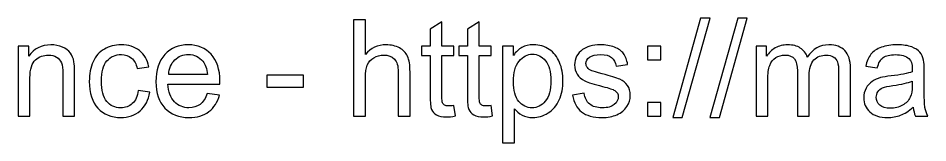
# Model space of a CAD drawing. Header units: millimetres. Extents: x -94 to 99, y 47 to 54.
# Drawn here: x -43.69 to 3.32, y 47.13 to 53.56 of the extents above; entities that cross this region are included whole.
import ezdxf

# ---------------------------------------------------------------- set-up
doc = ezdxf.new("R2010")
doc.units = ezdxf.units.MM
doc.header["$MEASUREMENT"] = 0
doc.layers.add('layer 1', color=7, linetype='Continuous')

msp = doc.modelspace()

# ---------------------------------------------------------------- linework, layer by layer
at = {"layer": 'layer 1', "color": 250}
for points, knots in [([(-26.3567, 48.5124), (-26.3567, 48.5124), (-26.3567, 53.4739), (-26.3567, 53.4739), (-26.3567, 53.4739), (-26.3567, 53.4739), (-25.7469, 53.4739), (-25.7469, 53.4739), (-25.7469, 53.4739), (-25.7469, 53.4739), (-25.7469, 51.6884), (-25.7469, 51.6884), (-25.7469, 51.6884), (-25.4639, 52.0199), (-25.107, 52.185), (-24.6751, 52.185), (-24.6751, 52.185), (-24.4106, 52.185), (-24.1808, 52.1331), (-23.9845, 52.028), (-23.9845, 52.028), (-23.7893, 51.9229), (-23.6495, 51.7785), (-23.5652, 51.5937), (-23.5652, 51.5937), (-23.4809, 51.4089), (-23.4393, 51.1398), (-23.4393, 50.7887), (-23.4393, 50.7887), (-23.4393, 50.7887), (-23.4393, 48.5124), (-23.4393, 48.5124), (-23.4393, 48.5124), (-23.4393, 48.5124), (-24.0491, 48.5124), (-24.0491, 48.5124), (-24.0491, 48.5124), (-24.0491, 48.5124), (-24.0491, 50.7864), (-24.0491, 50.7864), (-24.0491, 50.7864), (-24.0491, 51.0902), (-24.115, 51.3119), (-24.2455, 51.4505), (-24.2455, 51.4505), (-24.3771, 51.5891), (-24.5619, 51.6584), (-24.8021, 51.6584), (-24.8021, 51.6584), (-24.9811, 51.6584), (-25.1498, 51.6122), (-25.308, 51.5186), (-25.308, 51.5186), (-25.4662, 51.4251), (-25.5782, 51.2981), (-25.6464, 51.1375), (-25.6464, 51.1375), (-25.7134, 50.9781), (-25.7469, 50.7576), (-25.7469, 50.4758), (-25.7469, 50.4758), (-25.7469, 50.4758), (-25.7469, 48.5124), (-25.7469, 48.5124), (-25.7469, 48.5124), (-25.7469, 48.5124), (-26.3567, 48.5124), (-26.3567, 48.5124)], [0, 0, 0, 0, 0.0555556, 0.0555556, 0.0555556, 0.0555556, 0.1111111, 0.1111111, 0.1111111, 0.1111111, 0.1666667, 0.1666667, 0.1666667, 0.1666667, 0.2222222, 0.2222222, 0.2222222, 0.2222222, 0.2777778, 0.2777778, 0.2777778, 0.2777778, 0.3333333, 0.3333333, 0.3333333, 0.3333333, 0.3888889, 0.3888889, 0.3888889, 0.3888889, 0.4444444, 0.4444444, 0.4444444, 0.4444444, 0.5, 0.5, 0.5, 0.5, 0.5555556, 0.5555556, 0.5555556, 0.5555556, 0.6111111, 0.6111111, 0.6111111, 0.6111111, 0.6666667, 0.6666667, 0.6666667, 0.6666667, 0.7222222, 0.7222222, 0.7222222, 0.7222222, 0.7777778, 0.7777778, 0.7777778, 0.7777778, 0.8333333, 0.8333333, 0.8333333, 0.8333333, 0.8888889, 0.8888889, 0.8888889, 0.8888889, 1, 1, 1, 1]), ([(-21.1791, 49.0564), (-21.1791, 49.0564), (-21.096, 48.5182), (-21.096, 48.5182), (-21.096, 48.5182), (-21.2669, 48.4824), (-21.4205, 48.4639), (-21.5545, 48.4639), (-21.5545, 48.4639), (-21.7751, 48.4639), (-21.946, 48.4985), (-22.0684, 48.569), (-22.0684, 48.569), (-22.1897, 48.6394), (-22.2751, 48.7307), (-22.3248, 48.845), (-22.3248, 48.845), (-22.3745, 48.9594), (-22.3987, 49.1996), (-22.3987, 49.5657), (-22.3987, 49.5657), (-22.3987, 49.5657), (-22.3987, 51.6376), (-22.3987, 51.6376), (-22.3987, 51.6376), (-22.3987, 51.6376), (-22.8491, 51.6376), (-22.8491, 51.6376), (-22.8491, 51.6376), (-22.8491, 51.6376), (-22.8491, 52.1088), (-22.8491, 52.1088), (-22.8491, 52.1088), (-22.8491, 52.1088), (-22.3987, 52.1088), (-22.3987, 52.1088), (-22.3987, 52.1088), (-22.3987, 52.1088), (-22.3987, 52.9981), (-22.3987, 52.9981), (-22.3987, 52.9981), (-22.3987, 52.9981), (-21.7889, 53.3642), (-21.7889, 53.3642), (-21.7889, 53.3642), (-21.7889, 53.3642), (-21.7889, 52.1088), (-21.7889, 52.1088), (-21.7889, 52.1088), (-21.7889, 52.1088), (-21.1791, 52.1088), (-21.1791, 52.1088), (-21.1791, 52.1088), (-21.1791, 52.1088), (-21.1791, 51.6376), (-21.1791, 51.6376), (-21.1791, 51.6376), (-21.1791, 51.6376), (-21.7889, 51.6376), (-21.7889, 51.6376), (-21.7889, 51.6376), (-21.7889, 51.6376), (-21.7889, 49.531), (-21.7889, 49.531), (-21.7889, 49.531), (-21.7889, 49.3566), (-21.7785, 49.2446), (-21.7566, 49.195), (-21.7566, 49.195), (-21.7358, 49.1453), (-21.7011, 49.106), (-21.6526, 49.076), (-21.6526, 49.076), (-21.6041, 49.0471), (-21.5348, 49.0321), (-21.4447, 49.0321), (-21.4447, 49.0321), (-21.3778, 49.0321), (-21.2888, 49.0402), (-21.1791, 49.0564)], [0, 0, 0, 0, 0.047619, 0.047619, 0.047619, 0.047619, 0.0952381, 0.0952381, 0.0952381, 0.0952381, 0.1428571, 0.1428571, 0.1428571, 0.1428571, 0.1904762, 0.1904762, 0.1904762, 0.1904762, 0.2380952, 0.2380952, 0.2380952, 0.2380952, 0.2857143, 0.2857143, 0.2857143, 0.2857143, 0.3333333, 0.3333333, 0.3333333, 0.3333333, 0.3809524, 0.3809524, 0.3809524, 0.3809524, 0.4285714, 0.4285714, 0.4285714, 0.4285714, 0.4761905, 0.4761905, 0.4761905, 0.4761905, 0.5238095, 0.5238095, 0.5238095, 0.5238095, 0.5714286, 0.5714286, 0.5714286, 0.5714286, 0.6190476, 0.6190476, 0.6190476, 0.6190476, 0.6666667, 0.6666667, 0.6666667, 0.6666667, 0.7142857, 0.7142857, 0.7142857, 0.7142857, 0.7619048, 0.7619048, 0.7619048, 0.7619048, 0.8095238, 0.8095238, 0.8095238, 0.8095238, 0.8571429, 0.8571429, 0.8571429, 0.8571429, 0.9047619, 0.9047619, 0.9047619, 0.9047619, 1, 1, 1, 1]), ([(-19.2539, 49.0564), (-19.2539, 49.0564), (-19.1708, 48.5182), (-19.1708, 48.5182), (-19.1708, 48.5182), (-19.3417, 48.4824), (-19.4953, 48.4639), (-19.6293, 48.4639), (-19.6293, 48.4639), (-19.8499, 48.4639), (-20.0208, 48.4985), (-20.1432, 48.569), (-20.1432, 48.569), (-20.2645, 48.6394), (-20.3499, 48.7307), (-20.3996, 48.845), (-20.3996, 48.845), (-20.4493, 48.9594), (-20.4735, 49.1996), (-20.4735, 49.5657), (-20.4735, 49.5657), (-20.4735, 49.5657), (-20.4735, 51.6376), (-20.4735, 51.6376), (-20.4735, 51.6376), (-20.4735, 51.6376), (-20.9239, 51.6376), (-20.9239, 51.6376), (-20.9239, 51.6376), (-20.9239, 51.6376), (-20.9239, 52.1088), (-20.9239, 52.1088), (-20.9239, 52.1088), (-20.9239, 52.1088), (-20.4735, 52.1088), (-20.4735, 52.1088), (-20.4735, 52.1088), (-20.4735, 52.1088), (-20.4735, 52.9981), (-20.4735, 52.9981), (-20.4735, 52.9981), (-20.4735, 52.9981), (-19.8637, 53.3642), (-19.8637, 53.3642), (-19.8637, 53.3642), (-19.8637, 53.3642), (-19.8637, 52.1088), (-19.8637, 52.1088), (-19.8637, 52.1088), (-19.8637, 52.1088), (-19.2539, 52.1088), (-19.2539, 52.1088), (-19.2539, 52.1088), (-19.2539, 52.1088), (-19.2539, 51.6376), (-19.2539, 51.6376), (-19.2539, 51.6376), (-19.2539, 51.6376), (-19.8637, 51.6376), (-19.8637, 51.6376), (-19.8637, 51.6376), (-19.8637, 51.6376), (-19.8637, 49.531), (-19.8637, 49.531), (-19.8637, 49.531), (-19.8637, 49.3566), (-19.8533, 49.2446), (-19.8314, 49.195), (-19.8314, 49.195), (-19.8106, 49.1453), (-19.7759, 49.106), (-19.7274, 49.076), (-19.7274, 49.076), (-19.6789, 49.0471), (-19.6096, 49.0321), (-19.5195, 49.0321), (-19.5195, 49.0321), (-19.4526, 49.0321), (-19.3636, 49.0402), (-19.2539, 49.0564)], [0, 0, 0, 0, 0.047619, 0.047619, 0.047619, 0.047619, 0.0952381, 0.0952381, 0.0952381, 0.0952381, 0.1428571, 0.1428571, 0.1428571, 0.1428571, 0.1904762, 0.1904762, 0.1904762, 0.1904762, 0.2380952, 0.2380952, 0.2380952, 0.2380952, 0.2857143, 0.2857143, 0.2857143, 0.2857143, 0.3333333, 0.3333333, 0.3333333, 0.3333333, 0.3809524, 0.3809524, 0.3809524, 0.3809524, 0.4285714, 0.4285714, 0.4285714, 0.4285714, 0.4761905, 0.4761905, 0.4761905, 0.4761905, 0.5238095, 0.5238095, 0.5238095, 0.5238095, 0.5714286, 0.5714286, 0.5714286, 0.5714286, 0.6190476, 0.6190476, 0.6190476, 0.6190476, 0.6666667, 0.6666667, 0.6666667, 0.6666667, 0.7142857, 0.7142857, 0.7142857, 0.7142857, 0.7619048, 0.7619048, 0.7619048, 0.7619048, 0.8095238, 0.8095238, 0.8095238, 0.8095238, 0.8571429, 0.8571429, 0.8571429, 0.8571429, 0.9047619, 0.9047619, 0.9047619, 0.9047619, 1, 1, 1, 1]), ([(-9.8657, 48.4292), (-9.8657, 48.4292), (-8.4244, 53.5571), (-8.4244, 53.5571), (-8.4244, 53.5571), (-8.4244, 53.5571), (-7.9335, 53.5571), (-7.9335, 53.5571), (-7.9335, 53.5571), (-7.9335, 53.5571), (-9.3749, 48.4292), (-9.3749, 48.4292), (-9.3749, 48.4292), (-9.3749, 48.4292), (-9.8657, 48.4292), (-9.8657, 48.4292)], [0, 0, 0, 0, 0.2, 0.2, 0.2, 0.2, 0.4, 0.4, 0.4, 0.4, 0.6, 0.6, 0.6, 0.6, 1, 1, 1, 1]), ([(-7.9405, 48.4292), (-7.9405, 48.4292), (-6.4992, 53.5571), (-6.4992, 53.5571), (-6.4992, 53.5571), (-6.4992, 53.5571), (-6.0083, 53.5571), (-6.0083, 53.5571), (-6.0083, 53.5571), (-6.0083, 53.5571), (-7.4497, 48.4292), (-7.4497, 48.4292), (-7.4497, 48.4292), (-7.4497, 48.4292), (-7.9405, 48.4292), (-7.9405, 48.4292)], [0, 0, 0, 0, 0.2, 0.2, 0.2, 0.2, 0.4, 0.4, 0.4, 0.4, 0.6, 0.6, 0.6, 0.6, 1, 1, 1, 1]), ([(-43.6873, 48.5124), (-43.6873, 48.5124), (-43.6873, 52.1088), (-43.6873, 52.1088), (-43.6873, 52.1088), (-43.6873, 52.1088), (-43.1398, 52.1088), (-43.1398, 52.1088), (-43.1398, 52.1088), (-43.1398, 52.1088), (-43.1398, 51.5983), (-43.1398, 51.5983), (-43.1398, 51.5983), (-42.8765, 51.9899), (-42.4954, 52.185), (-41.9976, 52.185), (-41.9976, 52.185), (-41.7805, 52.185), (-41.5818, 52.1458), (-41.4005, 52.0684), (-41.4005, 52.0684), (-41.2192, 51.991), (-41.0829, 51.8882), (-40.9928, 51.7623), (-40.9928, 51.7623), (-40.9027, 51.6364), (-40.8392, 51.4863), (-40.8034, 51.3131), (-40.8034, 51.3131), (-40.7815, 51.1999), (-40.7699, 51.0024), (-40.7699, 50.7206), (-40.7699, 50.7206), (-40.7699, 50.7206), (-40.7699, 48.5124), (-40.7699, 48.5124), (-40.7699, 48.5124), (-40.7699, 48.5124), (-41.3797, 48.5124), (-41.3797, 48.5124), (-41.3797, 48.5124), (-41.3797, 48.5124), (-41.3797, 50.6975), (-41.3797, 50.6975), (-41.3797, 50.6975), (-41.3797, 50.9458), (-41.4028, 51.1318), (-41.4502, 51.2542), (-41.4502, 51.2542), (-41.4975, 51.3766), (-41.5818, 51.4748), (-41.702, 51.5487), (-41.702, 51.5487), (-41.8221, 51.6214), (-41.9641, 51.6584), (-42.1258, 51.6584), (-42.1258, 51.6584), (-42.3845, 51.6584), (-42.6074, 51.5764), (-42.7957, 51.4112), (-42.7957, 51.4112), (-42.9839, 51.2472), (-43.0775, 50.9343), (-43.0775, 50.4746), (-43.0775, 50.4746), (-43.0775, 50.4746), (-43.0775, 48.5124), (-43.0775, 48.5124), (-43.0775, 48.5124), (-43.0775, 48.5124), (-43.6873, 48.5124), (-43.6873, 48.5124)], [0, 0, 0, 0, 0.0526316, 0.0526316, 0.0526316, 0.0526316, 0.1052632, 0.1052632, 0.1052632, 0.1052632, 0.1578947, 0.1578947, 0.1578947, 0.1578947, 0.2105263, 0.2105263, 0.2105263, 0.2105263, 0.2631579, 0.2631579, 0.2631579, 0.2631579, 0.3157895, 0.3157895, 0.3157895, 0.3157895, 0.3684211, 0.3684211, 0.3684211, 0.3684211, 0.4210526, 0.4210526, 0.4210526, 0.4210526, 0.4736842, 0.4736842, 0.4736842, 0.4736842, 0.5263158, 0.5263158, 0.5263158, 0.5263158, 0.5789474, 0.5789474, 0.5789474, 0.5789474, 0.6315789, 0.6315789, 0.6315789, 0.6315789, 0.6842105, 0.6842105, 0.6842105, 0.6842105, 0.7368421, 0.7368421, 0.7368421, 0.7368421, 0.7894737, 0.7894737, 0.7894737, 0.7894737, 0.8421053, 0.8421053, 0.8421053, 0.8421053, 0.8947368, 0.8947368, 0.8947368, 0.8947368, 1, 1, 1, 1]), ([(-37.4842, 49.829), (-37.4842, 49.829), (-36.8882, 49.7459), (-36.8882, 49.7459), (-36.8882, 49.7459), (-36.954, 49.3359), (-37.1204, 49.0159), (-37.3894, 48.7838), (-37.3894, 48.7838), (-37.6585, 48.5517), (-37.99, 48.4362), (-38.3815, 48.4362), (-38.3815, 48.4362), (-38.8724, 48.4362), (-39.2673, 48.5967), (-39.5653, 48.9178), (-39.5653, 48.9178), (-39.8644, 49.2388), (-40.0134, 49.6985), (-40.0134, 50.2967), (-40.0134, 50.2967), (-40.0134, 50.6848), (-39.9487, 51.0232), (-39.8205, 51.3142), (-39.8205, 51.3142), (-39.6924, 51.6041), (-39.4972, 51.8224), (-39.2339, 51.9668), (-39.2339, 51.9668), (-38.9717, 52.1123), (-38.6864, 52.185), (-38.3769, 52.185), (-38.3769, 52.185), (-37.9877, 52.185), (-37.6678, 52.0869), (-37.4206, 51.8894), (-37.4206, 51.8894), (-37.1723, 51.6919), (-37.0129, 51.4112), (-36.9437, 51.0486), (-36.9437, 51.0486), (-36.9437, 51.0486), (-37.5327, 50.9585), (-37.5327, 50.9585), (-37.5327, 50.9585), (-37.5892, 51.1999), (-37.6886, 51.3812), (-37.8329, 51.5036), (-37.8329, 51.5036), (-37.9761, 51.6249), (-38.1494, 51.6861), (-38.3526, 51.6861), (-38.3526, 51.6861), (-38.6599, 51.6861), (-38.9093, 51.5764), (-39.1022, 51.357), (-39.1022, 51.357), (-39.2939, 51.1364), (-39.3898, 50.7899), (-39.3898, 50.3141), (-39.3898, 50.3141), (-39.3898, 49.8313), (-39.2974, 49.4814), (-39.1126, 49.2631), (-39.1126, 49.2631), (-38.9266, 49.0448), (-38.6853, 48.9351), (-38.3885, 48.9351), (-38.3885, 48.9351), (-38.1482, 48.9351), (-37.9484, 49.0079), (-37.7891, 49.1545), (-37.7891, 49.1545), (-37.6285, 49.3001), (-37.5269, 49.5253), (-37.4842, 49.829)], [0, 0, 0, 0, 0.05, 0.05, 0.05, 0.05, 0.1, 0.1, 0.1, 0.1, 0.15, 0.15, 0.15, 0.15, 0.2, 0.2, 0.2, 0.2, 0.25, 0.25, 0.25, 0.25, 0.3, 0.3, 0.3, 0.3, 0.35, 0.35, 0.35, 0.35, 0.4, 0.4, 0.4, 0.4, 0.45, 0.45, 0.45, 0.45, 0.5, 0.5, 0.5, 0.5, 0.55, 0.55, 0.55, 0.55, 0.6, 0.6, 0.6, 0.6, 0.65, 0.65, 0.65, 0.65, 0.7, 0.7, 0.7, 0.7, 0.75, 0.75, 0.75, 0.75, 0.8, 0.8, 0.8, 0.8, 0.85, 0.85, 0.85, 0.85, 0.9, 0.9, 0.9, 0.9, 1, 1, 1, 1]), ([(-33.9155, 49.6766), (-33.9155, 49.6766), (-33.2849, 49.5934), (-33.2849, 49.5934), (-33.2849, 49.5934), (-33.3831, 49.2273), (-33.5667, 48.942), (-33.8347, 48.7399), (-33.8347, 48.7399), (-34.1026, 48.5378), (-34.4445, 48.4362), (-34.8614, 48.4362), (-34.8614, 48.4362), (-35.3857, 48.4362), (-35.8015, 48.5979), (-36.1087, 48.9212), (-36.1087, 48.9212), (-36.4159, 49.2435), (-36.5695, 49.6973), (-36.5695, 50.2806), (-36.5695, 50.2806), (-36.5695, 50.8834), (-36.4147, 51.3523), (-36.1041, 51.685), (-36.1041, 51.685), (-35.7934, 52.0187), (-35.3903, 52.185), (-34.8949, 52.185), (-34.8949, 52.185), (-34.4156, 52.185), (-34.0241, 52.0222), (-33.7203, 51.6954), (-33.7203, 51.6954), (-33.4166, 51.3685), (-33.2641, 50.9089), (-33.2641, 50.3164), (-33.2641, 50.3164), (-33.2641, 50.2806), (-33.2653, 50.2263), (-33.2676, 50.1547), (-33.2676, 50.1547), (-33.2676, 50.1547), (-35.9459, 50.1547), (-35.9459, 50.1547), (-35.9459, 50.1547), (-35.9228, 49.7609), (-35.8119, 49.4583), (-35.6109, 49.2492), (-35.6109, 49.2492), (-35.4111, 49.0402), (-35.1605, 48.9351), (-34.8614, 48.9351), (-34.8614, 48.9351), (-34.6385, 48.9351), (-34.4479, 48.994), (-34.2909, 49.1118), (-34.2909, 49.1118), (-34.1326, 49.2296), (-34.0079, 49.4179), (-33.9155, 49.6766)], [0, 0, 0, 0, 0.0625, 0.0625, 0.0625, 0.0625, 0.125, 0.125, 0.125, 0.125, 0.1875, 0.1875, 0.1875, 0.1875, 0.25, 0.25, 0.25, 0.25, 0.3125, 0.3125, 0.3125, 0.3125, 0.375, 0.375, 0.375, 0.375, 0.4375, 0.4375, 0.4375, 0.4375, 0.5, 0.5, 0.5, 0.5, 0.5625, 0.5625, 0.5625, 0.5625, 0.625, 0.625, 0.625, 0.625, 0.6875, 0.6875, 0.6875, 0.6875, 0.75, 0.75, 0.75, 0.75, 0.8125, 0.8125, 0.8125, 0.8125, 0.875, 0.875, 0.875, 0.875, 1, 1, 1, 1]), ([(-18.6523, 47.1334), (-18.6523, 47.1334), (-18.6523, 52.1088), (-18.6523, 52.1088), (-18.6523, 52.1088), (-18.6523, 52.1088), (-18.0979, 52.1088), (-18.0979, 52.1088), (-18.0979, 52.1088), (-18.0979, 52.1088), (-18.0979, 51.6364), (-18.0979, 51.6364), (-18.0979, 51.6364), (-17.9674, 51.8189), (-17.8196, 51.9564), (-17.6544, 52.0476), (-17.6544, 52.0476), (-17.4904, 52.1388), (-17.2906, 52.185), (-17.0562, 52.185), (-17.0562, 52.185), (-16.749, 52.185), (-16.4787, 52.1065), (-16.2443, 51.9483), (-16.2443, 51.9483), (-16.0098, 51.7912), (-15.8331, 51.5683), (-15.713, 51.2819), (-15.713, 51.2819), (-15.594, 50.9943), (-15.534, 50.6802), (-15.534, 50.3372), (-15.534, 50.3372), (-15.534, 49.9711), (-15.5998, 49.6408), (-15.7315, 49.3462), (-15.7315, 49.3462), (-15.8631, 49.0529), (-16.0548, 48.8277), (-16.3066, 48.6706), (-16.3066, 48.6706), (-16.5572, 48.5147), (-16.8217, 48.4362), (-17.0989, 48.4362), (-17.0989, 48.4362), (-17.3022, 48.4362), (-17.4846, 48.4789), (-17.6452, 48.5644), (-17.6452, 48.5644), (-17.8069, 48.6498), (-17.9385, 48.7572), (-18.0425, 48.8877), (-18.0425, 48.8877), (-18.0425, 48.8877), (-18.0425, 47.1334), (-18.0425, 47.1334), (-18.0425, 47.1334), (-18.0425, 47.1334), (-18.6523, 47.1334), (-18.6523, 47.1334)], [0, 0, 0, 0, 0.0625, 0.0625, 0.0625, 0.0625, 0.125, 0.125, 0.125, 0.125, 0.1875, 0.1875, 0.1875, 0.1875, 0.25, 0.25, 0.25, 0.25, 0.3125, 0.3125, 0.3125, 0.3125, 0.375, 0.375, 0.375, 0.375, 0.4375, 0.4375, 0.4375, 0.4375, 0.5, 0.5, 0.5, 0.5, 0.5625, 0.5625, 0.5625, 0.5625, 0.625, 0.625, 0.625, 0.625, 0.6875, 0.6875, 0.6875, 0.6875, 0.75, 0.75, 0.75, 0.75, 0.8125, 0.8125, 0.8125, 0.8125, 0.875, 0.875, 0.875, 0.875, 1, 1, 1, 1]), ([(-15.0408, 49.5865), (-15.0408, 49.5865), (-14.4379, 49.6835), (-14.4379, 49.6835), (-14.4379, 49.6835), (-14.4044, 49.4421), (-14.3097, 49.2573), (-14.155, 49.128), (-14.155, 49.128), (-14.0002, 48.9998), (-13.7831, 48.9351), (-13.5059, 48.9351), (-13.5059, 48.9351), (-13.2253, 48.9351), (-13.0174, 48.9917), (-12.8811, 49.106), (-12.8811, 49.106), (-12.746, 49.2192), (-12.6778, 49.3532), (-12.6778, 49.5068), (-12.6778, 49.5068), (-12.6778, 49.6442), (-12.739, 49.7528), (-12.8603, 49.8313), (-12.8603, 49.8313), (-12.9458, 49.8856), (-13.1537, 49.9537), (-13.484, 50.038), (-13.484, 50.038), (-13.9298, 50.1501), (-14.2381, 50.2471), (-14.4114, 50.3291), (-14.4114, 50.3291), (-14.5834, 50.4122), (-14.7139, 50.5254), (-14.8029, 50.6709), (-14.8029, 50.6709), (-14.8918, 50.8153), (-14.9368, 50.9758), (-14.9368, 51.1514), (-14.9368, 51.1514), (-14.9368, 51.3119), (-14.8999, 51.4597), (-14.8271, 51.596), (-14.8271, 51.596), (-14.7532, 51.7323), (-14.6539, 51.8455), (-14.528, 51.9356), (-14.528, 51.9356), (-14.4333, 52.0049), (-14.3039, 52.0638), (-14.1411, 52.1123), (-14.1411, 52.1123), (-13.9771, 52.1608), (-13.8027, 52.185), (-13.6156, 52.185), (-13.6156, 52.185), (-13.3338, 52.185), (-13.0867, 52.1446), (-12.8742, 52.0626), (-12.8742, 52.0626), (-12.6605, 51.9818), (-12.5034, 51.8709), (-12.4018, 51.7323), (-12.4018, 51.7323), (-12.3013, 51.5926), (-12.2309, 51.4066), (-12.1928, 51.1733), (-12.1928, 51.1733), (-12.1928, 51.1733), (-12.7887, 51.0902), (-12.7887, 51.0902), (-12.7887, 51.0902), (-12.8153, 51.2773), (-12.8938, 51.4239), (-13.0231, 51.529), (-13.0231, 51.529), (-13.1525, 51.6341), (-13.335, 51.6861), (-13.5717, 51.6861), (-13.5717, 51.6861), (-13.8501, 51.6861), (-14.0499, 51.6399), (-14.1688, 51.5475), (-14.1688, 51.5475), (-14.2878, 51.4551), (-14.3478, 51.3466), (-14.3478, 51.223), (-14.3478, 51.223), (-14.3478, 51.1445), (-14.3236, 51.0729), (-14.2739, 51.0093), (-14.2739, 51.0093), (-14.2243, 50.9447), (-14.1469, 50.8904), (-14.0406, 50.8476), (-14.0406, 50.8476), (-13.9794, 50.8245), (-13.8016, 50.7726), (-13.5036, 50.6917), (-13.5036, 50.6917), (-13.074, 50.5774), (-12.7737, 50.4827), (-12.6028, 50.4099), (-12.6028, 50.4099), (-12.4318, 50.3372), (-12.2979, 50.2298), (-12.2008, 50.0912), (-12.2008, 50.0912), (-12.1027, 49.9514), (-12.0542, 49.7782), (-12.0542, 49.5703), (-12.0542, 49.5703), (-12.0542, 49.3682), (-12.1131, 49.1776), (-12.232, 48.9986), (-12.232, 48.9986), (-12.351, 48.8196), (-12.5219, 48.681), (-12.7448, 48.5828), (-12.7448, 48.5828), (-12.9689, 48.4847), (-13.2218, 48.4362), (-13.5036, 48.4362), (-13.5036, 48.4362), (-13.9702, 48.4362), (-14.327, 48.5332), (-14.5719, 48.7261), (-14.5719, 48.7261), (-14.8167, 48.9201), (-14.9726, 49.2065), (-15.0408, 49.5865)], [0, 0, 0, 0, 0.0294118, 0.0294118, 0.0294118, 0.0294118, 0.0588235, 0.0588235, 0.0588235, 0.0588235, 0.0882353, 0.0882353, 0.0882353, 0.0882353, 0.1176471, 0.1176471, 0.1176471, 0.1176471, 0.1470588, 0.1470588, 0.1470588, 0.1470588, 0.1764706, 0.1764706, 0.1764706, 0.1764706, 0.2058824, 0.2058824, 0.2058824, 0.2058824, 0.2352941, 0.2352941, 0.2352941, 0.2352941, 0.2647059, 0.2647059, 0.2647059, 0.2647059, 0.2941176, 0.2941176, 0.2941176, 0.2941176, 0.3235294, 0.3235294, 0.3235294, 0.3235294, 0.3529412, 0.3529412, 0.3529412, 0.3529412, 0.3823529, 0.3823529, 0.3823529, 0.3823529, 0.4117647, 0.4117647, 0.4117647, 0.4117647, 0.4411765, 0.4411765, 0.4411765, 0.4411765, 0.4705882, 0.4705882, 0.4705882, 0.4705882, 0.5, 0.5, 0.5, 0.5, 0.5294118, 0.5294118, 0.5294118, 0.5294118, 0.5588235, 0.5588235, 0.5588235, 0.5588235, 0.5882353, 0.5882353, 0.5882353, 0.5882353, 0.6176471, 0.6176471, 0.6176471, 0.6176471, 0.6470588, 0.6470588, 0.6470588, 0.6470588, 0.6764706, 0.6764706, 0.6764706, 0.6764706, 0.7058824, 0.7058824, 0.7058824, 0.7058824, 0.7352941, 0.7352941, 0.7352941, 0.7352941, 0.7647059, 0.7647059, 0.7647059, 0.7647059, 0.7941176, 0.7941176, 0.7941176, 0.7941176, 0.8235294, 0.8235294, 0.8235294, 0.8235294, 0.8529412, 0.8529412, 0.8529412, 0.8529412, 0.8823529, 0.8823529, 0.8823529, 0.8823529, 0.9117647, 0.9117647, 0.9117647, 0.9117647, 0.9411765, 0.9411765, 0.9411765, 0.9411765, 1, 1, 1, 1]), ([(-5.558, 48.5124), (-5.558, 48.5124), (-5.558, 52.1088), (-5.558, 52.1088), (-5.558, 52.1088), (-5.558, 52.1088), (-5.0105, 52.1088), (-5.0105, 52.1088), (-5.0105, 52.1088), (-5.0105, 52.1088), (-5.0105, 51.6006), (-5.0105, 51.6006), (-5.0105, 51.6006), (-4.8985, 51.7762), (-4.7484, 51.9182), (-4.5613, 52.0245), (-4.5613, 52.0245), (-4.3742, 52.1319), (-4.1617, 52.185), (-3.9226, 52.185), (-3.9226, 52.185), (-3.657, 52.185), (-3.4387, 52.1296), (-3.2689, 52.0199), (-3.2689, 52.0199), (-3.0991, 51.909), (-2.979, 51.7554), (-2.9097, 51.5568), (-2.9097, 51.5568), (-2.6233, 51.976), (-2.2526, 52.185), (-1.7952, 52.185), (-1.7952, 52.185), (-1.4372, 52.185), (-1.1612, 52.0869), (-0.9695, 51.8894), (-0.9695, 51.8894), (-0.7766, 51.6919), (-0.6796, 51.3881), (-0.6796, 50.9781), (-0.6796, 50.9781), (-0.6796, 50.9781), (-0.6796, 48.5124), (-0.6796, 48.5124), (-0.6796, 48.5124), (-0.6796, 48.5124), (-1.2894, 48.5124), (-1.2894, 48.5124), (-1.2894, 48.5124), (-1.2894, 48.5124), (-1.2894, 50.776), (-1.2894, 50.776), (-1.2894, 50.776), (-1.2894, 51.0186), (-1.3102, 51.1941), (-1.3494, 51.3015), (-1.3494, 51.3015), (-1.3887, 51.4089), (-1.4603, 51.4944), (-1.5654, 51.5602), (-1.5654, 51.5602), (-1.6693, 51.6261), (-1.7918, 51.6584), (-1.9315, 51.6584), (-1.9315, 51.6584), (-2.1856, 51.6584), (-2.3958, 51.5741), (-2.5633, 51.4066), (-2.5633, 51.4066), (-2.7307, 51.238), (-2.8139, 50.9689), (-2.8139, 50.5993), (-2.8139, 50.5993), (-2.8139, 50.5993), (-2.8139, 48.5124), (-2.8139, 48.5124), (-2.8139, 48.5124), (-2.8139, 48.5124), (-3.4237, 48.5124), (-3.4237, 48.5124), (-3.4237, 48.5124), (-3.4237, 48.5124), (-3.4237, 50.8465), (-3.4237, 50.8465), (-3.4237, 50.8465), (-3.4237, 51.1167), (-3.4733, 51.32), (-3.5727, 51.4551), (-3.5727, 51.4551), (-3.672, 51.5903), (-3.8348, 51.6584), (-4.06, 51.6584), (-4.06, 51.6584), (-4.231, 51.6584), (-4.3892, 51.6134), (-4.5347, 51.5233), (-4.5347, 51.5233), (-4.6802, 51.4332), (-4.7853, 51.3015), (-4.8511, 51.1271), (-4.8511, 51.1271), (-4.9158, 50.9539), (-4.9482, 50.7033), (-4.9482, 50.3764), (-4.9482, 50.3764), (-4.9482, 50.3764), (-4.9482, 48.5124), (-4.9482, 48.5124), (-4.9482, 48.5124), (-4.9482, 48.5124), (-5.558, 48.5124), (-5.558, 48.5124)], [0, 0, 0, 0, 0.0344828, 0.0344828, 0.0344828, 0.0344828, 0.0689655, 0.0689655, 0.0689655, 0.0689655, 0.1034483, 0.1034483, 0.1034483, 0.1034483, 0.137931, 0.137931, 0.137931, 0.137931, 0.1724138, 0.1724138, 0.1724138, 0.1724138, 0.2068966, 0.2068966, 0.2068966, 0.2068966, 0.2413793, 0.2413793, 0.2413793, 0.2413793, 0.2758621, 0.2758621, 0.2758621, 0.2758621, 0.3103448, 0.3103448, 0.3103448, 0.3103448, 0.3448276, 0.3448276, 0.3448276, 0.3448276, 0.3793103, 0.3793103, 0.3793103, 0.3793103, 0.4137931, 0.4137931, 0.4137931, 0.4137931, 0.4482759, 0.4482759, 0.4482759, 0.4482759, 0.4827586, 0.4827586, 0.4827586, 0.4827586, 0.5172414, 0.5172414, 0.5172414, 0.5172414, 0.5517241, 0.5517241, 0.5517241, 0.5517241, 0.5862069, 0.5862069, 0.5862069, 0.5862069, 0.6206897, 0.6206897, 0.6206897, 0.6206897, 0.6551724, 0.6551724, 0.6551724, 0.6551724, 0.6896552, 0.6896552, 0.6896552, 0.6896552, 0.7241379, 0.7241379, 0.7241379, 0.7241379, 0.7586207, 0.7586207, 0.7586207, 0.7586207, 0.7931034, 0.7931034, 0.7931034, 0.7931034, 0.8275862, 0.8275862, 0.8275862, 0.8275862, 0.862069, 0.862069, 0.862069, 0.862069, 0.8965517, 0.8965517, 0.8965517, 0.8965517, 0.9310345, 0.9310345, 0.9310345, 0.9310345, 1, 1, 1, 1]), ([(2.5634, 48.9628), (2.3371, 48.7699), (2.1188, 48.6348), (1.9098, 48.5551), (1.9098, 48.5551), (1.7007, 48.4754), (1.4767, 48.4362), (1.2364, 48.4362), (1.2364, 48.4362), (0.8415, 48.4362), (0.5377, 48.532), (0.3252, 48.7249), (0.3252, 48.7249), (0.1127, 48.9166), (0.0065, 49.1626), (0.0065, 49.4617), (0.0065, 49.4617), (0.0065, 49.6373), (0.0469, 49.7978), (0.1266, 49.9433), (0.1266, 49.9433), (0.2074, 50.0889), (0.3125, 50.2044), (0.4419, 50.2921), (0.4419, 50.2921), (0.5724, 50.3799), (0.7179, 50.4469), (0.8807, 50.4919), (0.8807, 50.4919), (1.0008, 50.5231), (1.1822, 50.5531), (1.4235, 50.5832), (1.4235, 50.5832), (1.9155, 50.6409), (2.2793, 50.7114), (2.5115, 50.7922), (2.5115, 50.7922), (2.5138, 50.8754), (2.5149, 50.9285), (2.5149, 50.9504), (2.5149, 50.9504), (2.5149, 51.1976), (2.4572, 51.372), (2.3417, 51.4736), (2.3417, 51.4736), (2.1858, 51.611), (1.9537, 51.6792), (1.6464, 51.6792), (1.6464, 51.6792), (1.3589, 51.6792), (1.1464, 51.6284), (1.0101, 51.5279), (1.0101, 51.5279), (0.8726, 51.4274), (0.7722, 51.2496), (0.7063, 50.9932), (0.7063, 50.9932), (0.7063, 50.9932), (0.1104, 51.0763), (0.1104, 51.0763), (0.1104, 51.0763), (0.1647, 51.3316), (0.2536, 51.5383), (0.3783, 51.6954), (0.3783, 51.6954), (0.5031, 51.8524), (0.6832, 51.9725), (0.9188, 52.058), (0.9188, 52.058), (1.1533, 52.1423), (1.427, 52.185), (1.7365, 52.185), (1.7365, 52.185), (2.0437, 52.185), (2.2944, 52.1492), (2.4872, 52.0765), (2.4872, 52.0765), (2.6789, 52.0037), (2.821, 51.9136), (2.9111, 51.8039), (2.9111, 51.8039), (3.0012, 51.6942), (3.0647, 51.5556), (3.1016, 51.3881), (3.1016, 51.3881), (3.1213, 51.2842), (3.1317, 51.0971), (3.1317, 50.828), (3.1317, 50.828), (3.1317, 50.828), (3.1317, 50.0196), (3.1317, 50.0196), (3.1317, 50.0196), (3.1317, 49.4548), (3.1444, 49.0979), (3.1698, 48.9466), (3.1698, 48.9466), (3.194, 48.7954), (3.2448, 48.651), (3.3188, 48.5124), (3.3188, 48.5124), (3.3188, 48.5124), (2.6812, 48.5124), (2.6812, 48.5124), (2.6812, 48.5124), (2.62, 48.6406), (2.5808, 48.7907), (2.5634, 48.9628)], [0, 0, 0, 0, 0.0357143, 0.0357143, 0.0357143, 0.0357143, 0.0714286, 0.0714286, 0.0714286, 0.0714286, 0.1071429, 0.1071429, 0.1071429, 0.1071429, 0.1428571, 0.1428571, 0.1428571, 0.1428571, 0.1785714, 0.1785714, 0.1785714, 0.1785714, 0.2142857, 0.2142857, 0.2142857, 0.2142857, 0.25, 0.25, 0.25, 0.25, 0.2857143, 0.2857143, 0.2857143, 0.2857143, 0.3214286, 0.3214286, 0.3214286, 0.3214286, 0.3571429, 0.3571429, 0.3571429, 0.3571429, 0.3928571, 0.3928571, 0.3928571, 0.3928571, 0.4285714, 0.4285714, 0.4285714, 0.4285714, 0.4642857, 0.4642857, 0.4642857, 0.4642857, 0.5, 0.5, 0.5, 0.5, 0.5357143, 0.5357143, 0.5357143, 0.5357143, 0.5714286, 0.5714286, 0.5714286, 0.5714286, 0.6071429, 0.6071429, 0.6071429, 0.6071429, 0.6428571, 0.6428571, 0.6428571, 0.6428571, 0.6785714, 0.6785714, 0.6785714, 0.6785714, 0.7142857, 0.7142857, 0.7142857, 0.7142857, 0.75, 0.75, 0.75, 0.75, 0.7857143, 0.7857143, 0.7857143, 0.7857143, 0.8214286, 0.8214286, 0.8214286, 0.8214286, 0.8571429, 0.8571429, 0.8571429, 0.8571429, 0.8928571, 0.8928571, 0.8928571, 0.8928571, 0.9285714, 0.9285714, 0.9285714, 0.9285714, 1, 1, 1, 1]), ([(-18.0979, 50.2887), (-18.0979, 49.8279), (-18.0043, 49.4871), (-17.8184, 49.2666), (-17.8184, 49.2666), (-17.6313, 49.046), (-17.4049, 48.9351), (-17.1393, 48.9351), (-17.1393, 48.9351), (-16.8691, 48.9351), (-16.6381, 49.0494), (-16.4464, 49.2781), (-16.4464, 49.2781), (-16.2535, 49.5068), (-16.1576, 49.8602), (-16.1576, 50.3395), (-16.1576, 50.3395), (-16.1576, 50.7968), (-16.2512, 51.1387), (-16.4394, 51.3662), (-16.4394, 51.3662), (-16.6277, 51.5937), (-16.8517, 51.7069), (-17.1127, 51.7069), (-17.1127, 51.7069), (-17.3715, 51.7069), (-17.6001, 51.5856), (-17.7988, 51.3443), (-17.7988, 51.3443), (-17.9986, 51.1017), (-18.0979, 50.7506), (-18.0979, 50.2887)], [0, 0, 0, 0, 0.1111111, 0.1111111, 0.1111111, 0.1111111, 0.2222222, 0.2222222, 0.2222222, 0.2222222, 0.3333333, 0.3333333, 0.3333333, 0.3333333, 0.4444444, 0.4444444, 0.4444444, 0.4444444, 0.5555556, 0.5555556, 0.5555556, 0.5555556, 0.6666667, 0.6666667, 0.6666667, 0.6666667, 0.7777778, 0.7777778, 0.7777778, 0.7777778, 1, 1, 1, 1]), ([(-11.1672, 51.4159), (-11.1672, 51.4159), (-11.1672, 52.1088), (-11.1672, 52.1088), (-11.1672, 52.1088), (-11.1672, 52.1088), (-10.4743, 52.1088), (-10.4743, 52.1088), (-10.4743, 52.1088), (-10.4743, 52.1088), (-10.4743, 51.4159), (-10.4743, 51.4159), (-10.4743, 51.4159), (-10.4743, 51.4159), (-11.1672, 51.4159), (-11.1672, 51.4159)], [0, 0, 0, 0, 0.2, 0.2, 0.2, 0.2, 0.4, 0.4, 0.4, 0.4, 0.6, 0.6, 0.6, 0.6, 1, 1, 1, 1]), ([(-35.9112, 50.6536), (-35.9112, 50.6536), (-33.9086, 50.6536), (-33.9086, 50.6536), (-33.9086, 50.6536), (-33.9351, 50.9562), (-34.0125, 51.1826), (-34.1384, 51.3339), (-34.1384, 51.3339), (-34.3313, 51.5683), (-34.5831, 51.6861), (-34.8914, 51.6861), (-34.8914, 51.6861), (-35.1709, 51.6861), (-35.4054, 51.5926), (-35.5959, 51.4055), (-35.5959, 51.4055), (-35.7853, 51.2184), (-35.8904, 50.9678), (-35.9112, 50.6536)], [0, 0, 0, 0, 0.1666667, 0.1666667, 0.1666667, 0.1666667, 0.3333333, 0.3333333, 0.3333333, 0.3333333, 0.5, 0.5, 0.5, 0.5, 0.6666667, 0.6666667, 0.6666667, 0.6666667, 1, 1, 1, 1]), ([(-30.8319, 50.0022), (-30.8319, 50.0022), (-30.8319, 50.612), (-30.8319, 50.612), (-30.8319, 50.612), (-30.8319, 50.612), (-28.9471, 50.612), (-28.9471, 50.612), (-28.9471, 50.612), (-28.9471, 50.612), (-28.9471, 50.0022), (-28.9471, 50.0022), (-28.9471, 50.0022), (-28.9471, 50.0022), (-30.8319, 50.0022), (-30.8319, 50.0022)], [0, 0, 0, 0, 0.2, 0.2, 0.2, 0.2, 0.4, 0.4, 0.4, 0.4, 0.6, 0.6, 0.6, 0.6, 1, 1, 1, 1]), ([(2.5149, 50.3141), (2.2932, 50.224), (1.9606, 50.1478), (1.5171, 50.0854), (1.5171, 50.0854), (1.2653, 50.0496), (1.0875, 50.0092), (0.9835, 49.9641), (0.9835, 49.9641), (0.8796, 49.9191), (0.7999, 49.8533), (0.7433, 49.7678), (0.7433, 49.7678), (0.6867, 49.6812), (0.6578, 49.5853), (0.6578, 49.4791), (0.6578, 49.4791), (0.6578, 49.3185), (0.719, 49.1834), (0.8426, 49.076), (0.8426, 49.076), (0.9662, 48.9686), (1.1464, 48.9143), (1.3831, 48.9143), (1.3831, 48.9143), (1.6176, 48.9143), (1.8266, 48.9651), (2.0102, 49.0679), (2.0102, 49.0679), (2.1927, 49.1695), (2.3278, 49.3093), (2.4133, 49.486), (2.4133, 49.486), (2.4791, 49.6234), (2.5115, 49.8255), (2.5115, 50.0923), (2.5115, 50.0923), (2.5115, 50.0923), (2.5149, 50.3141), (2.5149, 50.3141)], [0, 0, 0, 0, 0.0909091, 0.0909091, 0.0909091, 0.0909091, 0.1818182, 0.1818182, 0.1818182, 0.1818182, 0.2727273, 0.2727273, 0.2727273, 0.2727273, 0.3636364, 0.3636364, 0.3636364, 0.3636364, 0.4545455, 0.4545455, 0.4545455, 0.4545455, 0.5454545, 0.5454545, 0.5454545, 0.5454545, 0.6363636, 0.6363636, 0.6363636, 0.6363636, 0.7272727, 0.7272727, 0.7272727, 0.7272727, 0.8181818, 0.8181818, 0.8181818, 0.8181818, 1, 1, 1, 1]), ([(-11.1672, 48.5124), (-11.1672, 48.5124), (-11.1672, 49.2053), (-11.1672, 49.2053), (-11.1672, 49.2053), (-11.1672, 49.2053), (-10.4743, 49.2053), (-10.4743, 49.2053), (-10.4743, 49.2053), (-10.4743, 49.2053), (-10.4743, 48.5124), (-10.4743, 48.5124), (-10.4743, 48.5124), (-10.4743, 48.5124), (-11.1672, 48.5124), (-11.1672, 48.5124)], [0, 0, 0, 0, 0.2, 0.2, 0.2, 0.2, 0.4, 0.4, 0.4, 0.4, 0.6, 0.6, 0.6, 0.6, 1, 1, 1, 1])]:
    msp.add_open_spline(points, degree=3, knots=knots, dxfattribs=at)

doc.saveas('drawing.dxf')
